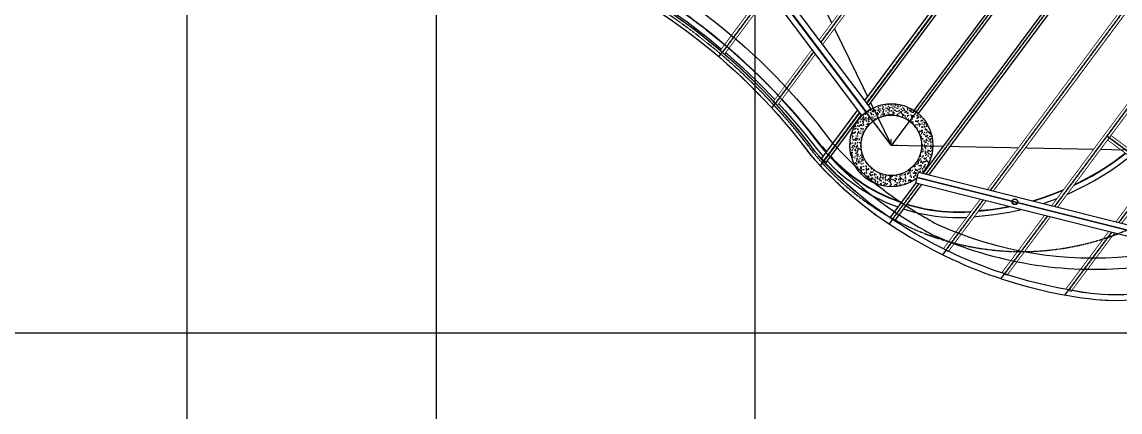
# Model space of a CAD drawing. Header units: millimetres. Extents: x 59135 to 3708801, y -250967 to 196121.
# Drawn here: x 3430786 to 3459877, y -146972 to -136644 of the extents above; entities that cross this region are included whole.
import ezdxf

# ---------------------------------------------------------------- set-up
doc = ezdxf.new("R2010")
doc.units = ezdxf.units.MM
doc.header["$LTSCALE"] = 5
doc.set_wipeout_variables(frame=1)
for name, pattern in [('CENTER2', [1.125, 0.75, -0.125, 0.125, -0.125]), ('DASHDOT', [1, 0.5, -0.25, 0, -0.25]), ('HIDDEN', [0.375, 0.25, -0.125])]:
    doc.linetypes.add(name, pattern=pattern)
for name, color, linetype in [('CLARO', 8, 'Continuous'), ('EE-ACHURADOS', 9, 'Continuous'), ('EE-COLUMNAS CONCRETO', 11, 'Continuous'), ('EE-EJES', 8, 'DASHDOT'), ('EE-OCULTAS', 252, 'HIDDEN'), ('EE-OCULTO', 252, 'HIDDEN'), ('EE-PMETALICO 6x4.76', 70, 'Continuous')]:
    doc.layers.add(name, color=color, linetype=linetype)

# ---------------------------------------------------------------- blocks, each defined once
blk = doc.blocks.new('*U136')
blk.add_lwpolyline([(-64, 174), (63, 174), (63, -1446), (-64, -1446)], close=True)
blk.add_wipeout([(-64, 174), (63, 174), (63, -1446), (-64, -1446)])
at = {"layer": 'EE-OCULTAS'}
for p, q in [((-3, -1446), (-3, 174)), ((3, -1446), (3, 174))]:
    blk.add_line(p, q, dxfattribs=at)
blk = doc.blocks.new('COLUMNA CONCRETO')
at = {"layer": 'EE-ACHURADOS'}
h = blk.add_hatch(dxfattribs=at)
h.set_pattern_fill('AR-CONC', color=256)
h.set_pattern_definition([(50, (-2321747.4, -250169.48), (182.184669, -15.939086), [19.05, -209.55]), (355, (-2321747.4, -250169.48), (-35.243421, 191.056845), [15.24, -167.640584]), (100.451445, (-2321732.22, -250170.81), (146.941247, 175.117752), [16.190009, -178.090245]), (46.1842, (-2321747.4, -250118.68), (271.07904, -42.042328), [28.575, -314.325]), (96.635558, (-2321724.8, -250122.2), (237.404134, 247.426125), [24.285023, -267.135608]), (351.184151, (-2321747.4, -250118.68), (237.404134, 247.426125), [22.859967, -251.459732]), (21, (-2321722, -250131.38), (151.614391, -102.265198), [19.05, -209.55]), (326, (-2321722, -250131.38), (61.802028, 184.187966), [15.24, -167.64]), (71.451445, (-2321709.37, -250139.9), (213.416419, 81.922769), [16.190009, -178.089938]), (37.5, (-2321747.4, -250169.485), (3.0886033, 84.5550389), [0, -165.608, 0, -170.18, 0, -168.275]), (7.5, (-2321747.4, -250169.485), (66.8196625, 100.1805748), [0, -97.028, 0, -161.798, 0, -64.135]), (327.5, (-2321804.044, -250169.485), (135.5905952, -5.728744), [0, -63.5, 0, -198.12, 0, -262.89]), (317.5, (-2321829.44, -250169.48), (148.1291814, 25.426491), [0, -82.55, 0, -131.572, 0, -186.69])])
h.paths.add_polyline_path([(-1100, 0, 1), (1100, 0, 1)])
h.paths.add_polyline_path([(800, 0, -1), (-800, 0, -1)], flags=16)
at = {"layer": 'EE-COLUMNAS CONCRETO'}
for radius in [1100, 800]:
    blk.add_circle((0, 0), radius, dxfattribs=at)
at = {"layer": 'EE-EJES'}
for q in [(0, 175), (168, 0)]:
    blk.add_line((0, 0), q, dxfattribs=at)
blk = doc.blocks.new('*U277')
blk.add_wipeout([(-76, 2159), (76, 2159), (76, -12384), (-76, -12384)])
blk.add_lwpolyline([(-76, 2159), (76, 2159), (76, -12384), (-76, -12384)], close=True)
at = {"layer": 'EE-OCULTO'}
for p, q in [((-4, -12384), (-4, 2159)), ((4, -12384), (4, 2159))]:
    blk.add_line(p, q, dxfattribs=at)
blk = doc.blocks.new('*U280')
blk.add_lwpolyline([(-64, 955), (63, 955), (63, -8497), (-64, -8497)], close=True)
blk.add_wipeout([(-64, 955), (63, 955), (63, -8497), (-64, -8497)])
at = {"layer": 'EE-OCULTAS'}
for p, q in [((-3, -8497), (-3, 955)), ((3, -8497), (3, 955))]:
    blk.add_line(p, q, dxfattribs=at)
blk = doc.blocks.new('*U281')
blk.add_lwpolyline([(-64, 910), (63, 910), (63, -9693), (-64, -9693)], close=True)
blk.add_wipeout([(-64, 910), (63, 910), (63, -9693), (-64, -9693)])
at = {"layer": 'EE-OCULTAS'}
for p, q in [((-3, -9693), (-3, 910)), ((3, -9693), (3, 910))]:
    blk.add_line(p, q, dxfattribs=at)
blk = doc.blocks.new('*U166')
blk.add_lwpolyline([(-64, 988), (63, 988), (63, -12577), (-64, -12577)], close=True)
blk.add_wipeout([(-64, 988), (63, 988), (63, -12577), (-64, -12577)])
at = {"layer": 'EE-OCULTAS'}
for p, q in [((-3, -12577), (-3, 988)), ((3, -12577), (3, 988))]:
    blk.add_line(p, q, dxfattribs=at)
blk = doc.blocks.new('*U167')
blk.add_lwpolyline([(-64, 566), (63, 566), (63, -11930), (-64, -11930)], close=True)
blk.add_wipeout([(-64, 566), (63, 566), (63, -11930), (-64, -11930)])
at = {"layer": 'EE-OCULTAS'}
for p, q in [((-3, -11930), (-3, 566)), ((3, -11930), (3, 566))]:
    blk.add_line(p, q, dxfattribs=at)
blk = doc.blocks.new('*U168')
blk.add_lwpolyline([(-63, -106), (63, -106), (63, -10963), (-63, -10963)], close=True)
blk.add_wipeout([(-63, -106), (63, -106), (63, -10963), (-63, -10963)])
at = {"layer": 'EE-OCULTAS'}
for p, q in [((-3, -10963), (-3, -106)), ((3, -10963), (3, -106))]:
    blk.add_line(p, q, dxfattribs=at)
blk = doc.blocks.new('*U193')
blk.add_wipeout([(-70, 6513), (70, 6513), (70, -7637), (-70, -7637)])
blk.add_lwpolyline([(-70, 6513), (70, 6513), (70, -7637), (-70, -7637)], close=True)
at = {"layer": 'EE-OCULTAS'}
for p, q in [((-3, 6513), (-3, -7637)), ((3, 6513), (3, -7637))]:
    blk.add_line(p, q, dxfattribs=at)
blk = doc.blocks.new('*U233')
blk.add_wipeout([(-70, 6513), (70, 6513), (70, -2380), (-70, -2380)])
blk.add_lwpolyline([(-70, 6513), (70, 6513), (70, -2380), (-70, -2380)], close=True)
at = {"layer": 'EE-OCULTAS'}
for p, q in [((-3, 6513), (-3, -2380)), ((3, 6513), (3, -2380))]:
    blk.add_line(p, q, dxfattribs=at)
blk = doc.blocks.new('POSTE M 6x4.76')
at = {"layer": 'EE-ACHURADOS'}
h = blk.add_hatch(color=256, dxfattribs=at)
h.dxf.hatch_style = 1
h.paths.add_polyline_path([(-102, -37, 1), (51, -37, 1)])
h.paths.add_polyline_path([(46, -37, -1), (-97, -37, -1)], flags=16)
at = {"layer": 'EE-PMETALICO 6x4.76'}
for radius in [76.2, 71.4]:
    blk.add_circle((-26, -37), radius, dxfattribs=at)
blk = doc.blocks.new('A$C572D47DB')
at = {"layer": 'CLARO'}
for points in [[(104906, 28597, -0.063161), (107946, 25526, 0.261651), (112300, 23783, 0.578254), (117633, 35390, -0.231021), (114103, 47789)], [(104993, 28707, -0.063137), (108056, 25613, 0.261714), (112284, 23922, 0.578017), (117524, 35303, -0.230879), (113965, 47813, -0.230879)], [(105048, 28665, 0.103129), (99301, 31534, 0.144117), (87830, 31413, 0.101179), (80495, 27444, 0.101179)], [(69537, 25628, -0.079364), (72029, 25336, 0.140201), (77208, 25354, 0.0882), (79568, 26518, 0.021736), (80585, 27336, -0.101181), (87871, 31279, -0.144135), (99264, 31399, -0.103149), (104961, 28555)]]:
    blk.add_lwpolyline(points, format="xyb", dxfattribs=at)
at = {"layer": 'CLARO', "elevation": 0}
blk.add_lwpolyline([(108064, 25620, 0.261821), (112284, 23932, 0.578454), (117511, 35305, 0.578454)], format="xyb", dxfattribs=at)
at = {"layer": 'EE-EJES', "linetype": 'CENTER2', "ltscale": 2.5}
for p, q in [((91232, 77876), (91232, 8065)), ((97832, 77876), (97832, 8065)), ((40125, 20691), (128214, 20691))]:
    blk.add_line(p, q, dxfattribs=at)
at = {"layer": 'CLARO'}
blk.add_blockref('COLUMNA CONCRETO', (109894, 25654), dxfattribs=at)
at = {"layer": 'CLARO', "xscale": -1, "rotation": 53.36066233917359}
blk.add_blockref('*U136', (115746, 25796), dxfattribs=at)
at = {"layer": 'CLARO'}
blk.add_lwpolyline([(104500, 36709), (116517, 34556), (109899, 25654)], close=True, dxfattribs=at)
blk.add_lwpolyline([(109899, 25654), (119330, 25475), (116517, 34556)], dxfattribs=at)
at = {"layer": 'CLARO', "rotation": 143.3606623391476}
blk.add_blockref('*U277', (109386, 26972), dxfattribs=at)
at = {"layer": 'CLARO'}
for points in [[(116777, 36909), (108007, 25117)], [(105328, 27994), (111057, 35698)], [(118459, 35168), (109835, 23573)], [(119529, 33891), (111249, 22757)]]:
    blk.add_lwpolyline(points, dxfattribs=at)
at = {"layer": 'CLARO', "rotation": 143.3606623391373}
blk.add_blockref('*U280', (105987, 28881), dxfattribs=at)
at = {"layer": 'CLARO'}
blk.add_lwpolyline([(106729, 26638), (113142, 35261)], dxfattribs=at)
at = {"layer": 'CLARO', "rotation": 143.3606623391367}
blk.add_blockref('*U281', (107363, 27491), dxfattribs=at)
at = {"layer": 'CLARO', "rotation": 143.3606623391669}
blk.add_blockref('*U166', (111930, 23674), dxfattribs=at)
at = {"layer": 'CLARO'}
blk.add_lwpolyline([(120448, 32411), (112797, 22123)], dxfattribs=at)
at = {"layer": 'CLARO', "rotation": 143.3606623391669}
blk.add_blockref('*U167', (113231, 22706), dxfattribs=at)
at = {"layer": 'CLARO'}
blk.add_lwpolyline([(121185, 30685), (114495, 21690)], dxfattribs=at)
at = {"layer": 'CLARO', "rotation": 143.3606623391669}
blk.add_blockref('*U168', (114531, 21739), dxfattribs=at)
at = {"layer": 'CLARO'}
blk.add_lwpolyline([(110581, 24795), (117648, 23023)], dxfattribs=at)
at = {"layer": 'CLARO', "rotation": 143.3606623391316}
blk.add_blockref('*U193', (113810, 28918), dxfattribs=at)
at = {"layer": 'CLARO'}
blk.add_lwpolyline([(109894, 25654), (102528, 35429)], dxfattribs=at)
at = {"layer": 'CLARO', "rotation": 143.3606623391316}
blk.add_blockref('*U233', (114440, 31760), dxfattribs=at)
at = {"layer": 'CLARO', "lineweight": 0}
for points in [[(71670, 47258, 0.782844), (93104, 50601, 0.090786), (92687, 54241, -0.080524), (91771, 59576, -0.101032), (93056, 67043, -0.09772), (96977, 73200, -0.206134), (104614, 76489, -0.203289), (112169, 73285, -0.101382), (116227, 66901, -0.097317), (117458, 59739, -0.117073), (115646, 52107, 0.312735), (118163, 35463, -0.069354), (120187, 32880, -0.117339), (121784, 27578, -0.217941), (119901, 23100, -0.209915), (115309, 21572, -0.118327), (109916, 23520, -0.070236), (107764, 25385), (107764, 25385, 0.138994), (100911, 30667, 0.101252)], [(101191, 30720, -0.134585), (107886, 25474, 0.017618), (108158, 25150, 0.050442), (110008, 23637, 0.101823), (114602, 21824, 0.240461), (119800, 23211, 0.217845), (121634, 27571, 0.117042), (120063, 32794, 0.069594), (118060, 35355, -0.312906), (115511, 52174, 0.117114), (117308, 59741, 0.097341), (116087, 66848, 0.101382), (112061, 73181, 0.203289), (104614, 76339, 0.206142), (97086, 73096, 0.097725), (93195, 66988, 0.101054), (91921, 59579, 0.080692), (92831, 54285, -0.161981), (92696, 47940, -0.690538), (71529, 47204, 0.104329)]]:
    blk.add_lwpolyline(points, format="xyb", dxfattribs=at)
blk.add_wipeout([(110545, 24649), (110618, 24940), (117571, 23197), (117498, 22906)]).dxf.layer = 'CLARO'
at = {"layer": 'CLARO'}
for p, q in [((116906, 24933), (115606, 25900)), ((117533, 23047), (110580, 24790)), ((117536, 23056), (110582, 24799))]:
    blk.add_line(p, q, dxfattribs=at)
for points in [[(101731, 31494), (100911, 30667, -0.138324), (107750, 25403, 0.071138), (109916, 23520, 0.118327), (115309, 21572, 0.16957), (119160, 22528, 0.236382), (121775, 27026, 0.1343), (120187, 32880, 0.069354), (118163, 35463, -0.312735), (115646, 52107, 0.117073), (117458, 59739, 0.097317), (116227, 66901, 0.101382), (112169, 73285, 0.203289), (104614, 76489, 0.206134), (96977, 73200, 0.09772), (93056, 67043, 0.101032), (91771, 59576, 0.080201), (92685, 54241, -0.090786), (93102, 50601, -0.782823), (71670, 47258, 0.104217)], [(71529, 47204, 0.783099), (93251, 50591, 0.090755), (92829, 54285, -0.080304), (91921, 59579, -0.101054), (93195, 66988, -0.097725), (97086, 73096, -0.206142), (104614, 76339, -0.203289), (112061, 73181, -0.101382), (116087, 66848, -0.097341), (117308, 59741, -0.117114), (115511, 52174, 0.312906), (118060, 35355, -0.034755), (119151, 34144, -0.16768), (121627, 27068, -0.237984), (119081, 22657, -0.200374), (114602, 21824, -0.101823), (110008, 23637, -0.070693), (107869, 25494, 0.133856), (101191, 30720), (101966, 31519)]]:
    blk.add_lwpolyline(points, format="xyb", dxfattribs=at)
blk.add_lwpolyline([(110545, 24649), (110618, 24940), (117571, 23197), (117498, 22906)], close=True, dxfattribs=at)
blk.add_blockref('POSTE M 6x4.76', (113194, 24197), dxfattribs=at)
blk.add_wipeout([(102408, 35338), (102648, 35519), (109352, 26622), (109113, 26442)]).dxf.layer = 'CLARO'
for p, q in [((109226, 26528), (102522, 35424)), ((109238, 26537), (102534, 35433))]:
    blk.add_line(p, q, dxfattribs=at)
at = {"layer": 'CLARO', "elevation": 0}
for points in [[(84688, 30196, -0.12743), (94814, 32285, -0.08041), (101257, 30909, -0.133928), (108024, 25619, 0.062515), (109855, 23979, 0.02764), (110988, 23286, 0.12985), (116260, 22417, 0.37346), (120824, 27990, 0.134946), (118972, 34049, 0.033245), (117917, 35215, -0.313002), (115332, 52263, 0.312558), (112697, 71021, 0.095084), (109686, 73422, 0.028207), (107367, 74376, 0.167625), (101882, 74385, 0.057826), (99557, 73451, 0.091663), (96530, 71020, 0.294565), (93459, 53201, 0.055671), (95274, 49994, -0.207318), (94495, 45461, -0.255742), (80703, 39898, -0.221957)], [(84555, 30465, -0.12743), (94829, 32585, -0.080457), (101369, 31187, -0.133816), (108258, 25808, 0.062221), (110026, 24226, 0.027404), (111121, 23555, 0.129296), (116220, 22715, 0.372851), (120525, 27981, 0.134606), (118727, 33875, 0.03305), (117704, 35004, -0.313149), (115063, 52396, 0.312679), (112472, 70821, 0.095085), (109551, 73154, 0.028143), (107269, 74093, 0.167929), (101970, 74098, 0.058068), (99700, 73187, 0.091793), (96754, 70821, 0.294641), (93735, 53318, 0.056557), (95551, 50123, -0.210583), (94737, 45283, -0.256012), (80668, 39600, -0.221957)]]:
    blk.add_lwpolyline(points, format="xyb", dxfattribs=at)
at = {"layer": 'CLARO'}
blk.add_lwpolyline([(102408, 35338), (102648, 35519), (109352, 26622), (109113, 26442)], close=True, dxfattribs=at)
at = {"layer": 'EE-EJES', "linetype": 'CENTER2', "ltscale": 2.5}
blk.add_line((106280, 77876), (106280, 8065), dxfattribs=at)

msp = doc.modelspace()

# ---------------------------------------------------------------- block references
msp.add_blockref('A$C572D47DB', (3343923.8, -165563.1))

# ---------------------------------------------------------------- next in the draw order: linework, layer by layer
at = {"layer": 'EE-OCULTAS'}
msp.add_lwpolyline([(3424934.6, -138005.5, -0.2675233), (3445098.6, -134914.5, -0.133974), (3451783.9, -140142.3, 1.0815347), (3461974.5, -130282.5, -0.2303814), (3458066.8, -117822.5, 0.2474218), (3456696.2, -114234.6, 0.4641813), (3436286.5, -118538.4, -0.0198828), (3435897.8, -119350.2, -0.1868549), (3429922.2, -124878.6, -0.1575649), (3418338, -124960.7, 0.3766846), (3407527.5, -129011.8, 0.0769467), (3406908.6, -130880.2, 0.2444887), (3409205.4, -137385, 0.0389699), (3411795.3, -139318.4, 0.1921981), (3421142.8, -140331.3, 0.0881228), (3423507, -139159.1, 0.0217248), (3424527.4, -138338.1, -0.0063725), (3424934.6, -138005.5)], format="xyb", close=True, dxfattribs=at)

doc.saveas('drawing.dxf')
